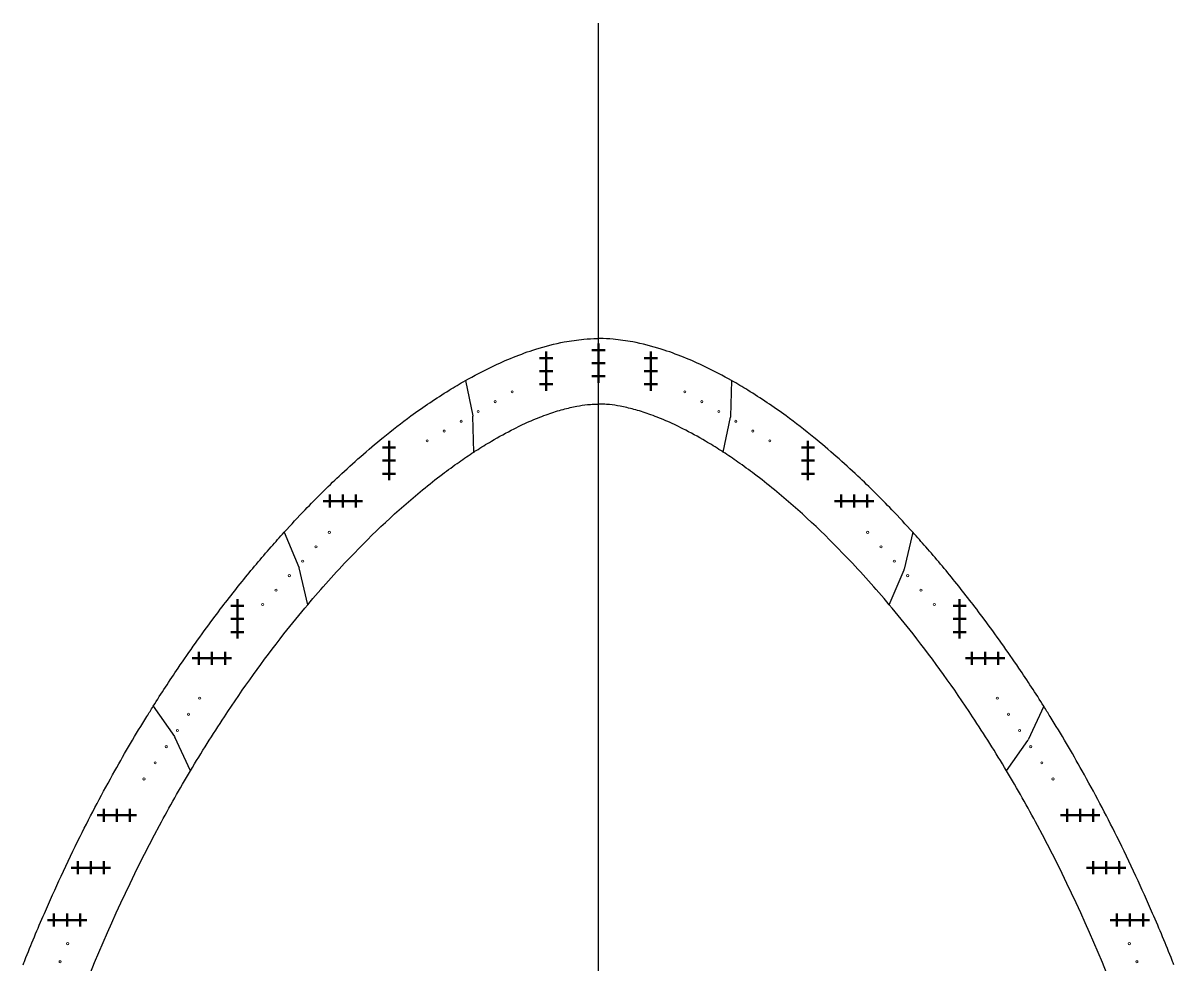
# Model space of a CAD drawing. Header units: inches. Extents: x -1683 to 11264, y -1696 to 865.
# Drawn here: x 7900.9 to 8252.5, y -1178.3 to -890.5 of the extents above; entities that cross this region are included whole.
import ezdxf

# ---------------------------------------------------------------- set-up
doc = ezdxf.new("R2010")
doc.units = ezdxf.units.IN
doc.header["$MEASUREMENT"] = 0
doc.header["$PDMODE"] = 2
doc.header["$PDSIZE"] = 2
doc.layers.add('Drilling', color=3, linetype='Continuous', lineweight=13)
doc.layers.add('Engrave', color=4, linetype='Continuous', lineweight=50)

# ---------------------------------------------------------------- blocks, each defined once
blk = doc.blocks.new('*U1834')
at = {"layer": 'Engrave'}
blk.add_point((0, 0), dxfattribs=at)
blk = doc.blocks.new('*U1835')
at = {"layer": 'Engrave', "color": 0, "linetype": 'ByBlock', "lineweight": -2, "transparency": 16777216}
for p in [(0, 0), (4, 0), (8, 0)]:
    blk.add_blockref('*U1834', p, dxfattribs=at)
blk = doc.blocks.new('*U1836')
at = {"layer": 'Engrave'}
blk.add_point((0, 0), dxfattribs=at)
blk = doc.blocks.new('*U1837')
at = {"layer": 'Engrave', "color": 0, "linetype": 'ByBlock', "lineweight": -2, "transparency": 16777216}
for p in [(0, 0), (4, 0), (8, 0)]:
    blk.add_blockref('*U1836', p, dxfattribs=at)
blk = doc.blocks.new('*U1838')
at = {"layer": 'Engrave'}
blk.add_point((0, 0), dxfattribs=at)
blk = doc.blocks.new('*U1839')
at = {"layer": 'Engrave', "color": 0, "linetype": 'ByBlock', "lineweight": -2, "transparency": 16777216}
for p in [(0, 0), (4, 0), (8, 0)]:
    blk.add_blockref('*U1838', p, dxfattribs=at)
blk = doc.blocks.new('*U1840')
at = {"layer": 'Engrave'}
blk.add_point((0, 0), dxfattribs=at)
blk = doc.blocks.new('*U1841')
at = {"layer": 'Engrave', "color": 0, "linetype": 'ByBlock', "lineweight": -2, "transparency": 16777216}
for p in [(0, 0), (4, 0), (8, 0)]:
    blk.add_blockref('*U1840', p, dxfattribs=at)
blk = doc.blocks.new('*U1842')
at = {"layer": 'Engrave'}
blk.add_point((0, 0), dxfattribs=at)
blk = doc.blocks.new('*U1843')
at = {"layer": 'Engrave', "color": 0, "linetype": 'ByBlock', "lineweight": -2, "transparency": 16777216}
for p in [(0, 0), (4, 0), (8, 0)]:
    blk.add_blockref('*U1842', p, dxfattribs=at)
blk = doc.blocks.new('*U1844')
at = {"layer": 'Engrave'}
blk.add_point((0, 0), dxfattribs=at)
blk = doc.blocks.new('*U1845')
at = {"layer": 'Engrave', "color": 0, "linetype": 'ByBlock', "lineweight": -2, "transparency": 16777216}
for p in [(0, 0), (4, 0), (8, 0)]:
    blk.add_blockref('*U1844', p, dxfattribs=at)
blk = doc.blocks.new('*U1846')
at = {"layer": 'Engrave'}
blk.add_point((0, 0), dxfattribs=at)
blk = doc.blocks.new('*U1847')
at = {"layer": 'Engrave', "color": 0, "linetype": 'ByBlock', "lineweight": -2, "transparency": 16777216}
for p in [(0, 0), (4, 0), (8, 0)]:
    blk.add_blockref('*U1846', p, dxfattribs=at)
blk = doc.blocks.new('*U1848')
at = {"layer": 'Engrave'}
blk.add_point((0, 0), dxfattribs=at)
blk = doc.blocks.new('*U1849')
at = {"layer": 'Engrave', "color": 0, "linetype": 'ByBlock', "lineweight": -2, "transparency": 16777216}
for p in [(0, 0), (4, 0), (8, 0)]:
    blk.add_blockref('*U1848', p, dxfattribs=at)
blk = doc.blocks.new('*U1862')
at = {"layer": 'Engrave'}
blk.add_point((0, 0), dxfattribs=at)
blk = doc.blocks.new('*U1863')
at = {"layer": 'Engrave', "color": 0, "linetype": 'ByBlock', "lineweight": -2, "transparency": 16777216}
for p in [(0, 0), (4, 0), (8, 0)]:
    blk.add_blockref('*U1862', p, dxfattribs=at)
blk = doc.blocks.new('*U1864')
at = {"layer": 'Engrave'}
blk.add_point((0, 0), dxfattribs=at)
blk = doc.blocks.new('*U1865')
at = {"layer": 'Engrave', "color": 0, "linetype": 'ByBlock', "lineweight": -2, "transparency": 16777216}
for p in [(0, 0), (4, 0), (8, 0)]:
    blk.add_blockref('*U1864', p, dxfattribs=at)
blk = doc.blocks.new('*U1866')
at = {"layer": 'Engrave'}
blk.add_point((0, 0), dxfattribs=at)
blk = doc.blocks.new('*U1867')
at = {"layer": 'Engrave', "color": 0, "linetype": 'ByBlock', "lineweight": -2, "transparency": 16777216}
for p in [(0, 0), (4, 0), (8, 0)]:
    blk.add_blockref('*U1866', p, dxfattribs=at)
blk = doc.blocks.new('*U1868')
at = {"layer": 'Engrave'}
blk.add_point((0, 0), dxfattribs=at)
blk = doc.blocks.new('*U1869')
at = {"layer": 'Engrave', "color": 0, "linetype": 'ByBlock', "lineweight": -2, "transparency": 16777216}
for p in [(0, 0), (4, 0), (8, 0)]:
    blk.add_blockref('*U1868', p, dxfattribs=at)
blk = doc.blocks.new('*U1870')
at = {"layer": 'Engrave'}
blk.add_point((0, 0), dxfattribs=at)
blk = doc.blocks.new('*U1871')
at = {"layer": 'Engrave', "color": 0, "linetype": 'ByBlock', "lineweight": -2, "transparency": 16777216}
for p in [(0, 0), (4, 0), (8, 0)]:
    blk.add_blockref('*U1870', p, dxfattribs=at)
blk = doc.blocks.new('*U1872')
at = {"layer": 'Engrave'}
blk.add_point((0, 0), dxfattribs=at)
blk = doc.blocks.new('*U1873')
at = {"layer": 'Engrave', "color": 0, "linetype": 'ByBlock', "lineweight": -2, "transparency": 16777216}
for p in [(0, 0), (4, 0), (8, 0)]:
    blk.add_blockref('*U1872', p, dxfattribs=at)
blk = doc.blocks.new('*U1874')
at = {"layer": 'Engrave'}
blk.add_point((0, 0), dxfattribs=at)
blk = doc.blocks.new('*U1875')
at = {"layer": 'Engrave', "color": 0, "linetype": 'ByBlock', "lineweight": -2, "transparency": 16777216}
for p in [(0, 0), (4, 0), (8, 0)]:
    blk.add_blockref('*U1874', p, dxfattribs=at)
blk = doc.blocks.new('*U1876')
at = {"layer": 'Engrave'}
blk.add_point((0, 0), dxfattribs=at)
blk = doc.blocks.new('*U1877')
at = {"layer": 'Engrave', "color": 0, "linetype": 'ByBlock', "lineweight": -2, "transparency": 16777216}
for p in [(0, 0), (4, 0), (8, 0)]:
    blk.add_blockref('*U1876', p, dxfattribs=at)
blk = doc.blocks.new('*U1878')
at = {"layer": 'Engrave'}
blk.add_point((0, 0), dxfattribs=at)
blk = doc.blocks.new('*U1879')
at = {"layer": 'Engrave', "color": 0, "linetype": 'ByBlock', "lineweight": -2, "transparency": 16777216}
for p in [(0, 0), (4, 0), (8, 0)]:
    blk.add_blockref('*U1878', p, dxfattribs=at)
blk = doc.blocks.new('*U1880')
at = {"layer": 'Engrave'}
blk.add_point((0, 0), dxfattribs=at)
blk = doc.blocks.new('*U1881')
at = {"layer": 'Engrave', "color": 0, "linetype": 'ByBlock', "lineweight": -2, "transparency": 16777216}
for p in [(0, 0), (4, 0), (8, 0)]:
    blk.add_blockref('*U1880', p, dxfattribs=at)

msp = doc.modelspace()

# ---------------------------------------------------------------- linework, layer by layer
for p, q in [((8076.71694, -1340.6088), (8076.71694, -890.53761)), ((8036.04274, -999.79477), (8038.31305, -1010.50388)), ((8117.39113, -999.79477), (8117.09872, -1010.73798)), ((8076.71694, -1006.9481), (8076.71694, -1006.9481)), ((8076.71694, -1006.9481), (8076.71694, -1006.9481)), ((8076.71694, -1006.9481), (8076.71694, -1006.9481)), ((8076.71694, -1006.9481), (8076.71694, -1006.9481)), ((8038.31305, -1010.50388), (8038.33444, -1010.68456)), ((8038.62685, -1021.62777), (8038.33444, -1010.68456)), ((8114.80702, -1021.62777), (8117.07734, -1010.91866)), ((8117.09872, -1010.73798), (8117.07734, -1010.91866)), ((7980.68779, -1046.10456), (7985.20832, -1056.79319)), ((8172.74608, -1046.10456), (8170.12064, -1057.40894)), ((7985.20832, -1056.79319), (7985.26138, -1056.95648)), ((7987.88682, -1068.26087), (7985.26138, -1056.95648)), ((8165.54706, -1068.26087), (8170.06758, -1057.57224)), ((8170.06758, -1057.57224), (8170.12064, -1057.40894)), ((7940.66514, -1099.29227), (7947.1738, -1108.57334)), ((8212.76873, -1099.29227), (8207.98542, -1109.56947)), ((7947.1738, -1108.57334), (7947.26168, -1108.72554)), ((7952.04499, -1119.00274), (7947.26168, -1108.72554)), ((8201.38888, -1119.00274), (8207.89754, -1109.72167)), ((8207.89754, -1109.72167), (8207.98542, -1109.56947))]:
    msp.add_line(p, q)
for points, knots in [([(8036.04274, -999.79477), (8038.67574, -998.30103), (8045.63041, -994.63525), (8055.71488, -990.50339), (8065.25892, -988.02968), (8071.5584, -987.13247), (8075.06012, -986.95786), (8076.56113, -986.94832), (8076.71694, -986.94804)], [622.618714619, 622.618714619, 622.618714619, 622.618714619, 636.946258023, 659.810717243, 674.032744529, 683.518574137, 689.884013281, 690.621241929, 690.621241929, 690.621241929, 690.621241929]), ([(8117.39113, -999.79477), (8114.75813, -998.30103), (8107.80347, -994.63525), (8097.71899, -990.50339), (8088.17495, -988.02968), (8081.87547, -987.13247), (8078.37375, -986.95786), (8076.87274, -986.94832), (8076.71694, -986.94804)], [622.618714619, 622.618714619, 622.618714619, 622.618714619, 636.946258023, 659.810717243, 674.032744529, 683.518574137, 689.884013281, 690.621241929, 690.621241929, 690.621241929, 690.621241929]), ([(7980.68779, -1046.10456), (7982.79529, -1043.77917), (7988.24695, -1037.93563), (7998.15325, -1028.1128), (8008.97825, -1018.58666), (8020.2276, -1009.84), (8028.68965, -1004.11532), (8034.37467, -1000.74109), (8036.04274, -999.79477)], [508.266550974, 508.266550974, 508.266550974, 508.266550974, 523.124342544, 546.098191912, 574.296300771, 591.336130277, 613.541855967, 622.618714619, 622.618714619, 622.618714619, 622.618714619]), ([(8172.74608, -1046.10456), (8170.63858, -1043.77917), (8165.18692, -1037.93563), (8155.28062, -1028.1128), (8144.45562, -1018.58666), (8133.20627, -1009.84), (8124.74422, -1004.11532), (8119.0592, -1000.74109), (8117.39113, -999.79477)], [508.266550974, 508.266550974, 508.266550974, 508.266550974, 523.124342544, 546.098191912, 574.296300771, 591.336130277, 613.541855967, 622.618714619, 622.618714619, 622.618714619, 622.618714619]), ([(8038.62685, -1021.62777), (8038.86372, -1021.47387), (8039.10089, -1021.3207), (8040.87666, -1020.18091), (8042.43031, -1019.22264), (8046.29265, -1016.94372), (8048.60649, -1015.67116), (8052.66856, -1013.62164), (8054.41569, -1012.79921), (8057.88389, -1011.29722), (8059.60794, -1010.61641), (8062.85832, -1009.46919), (8064.39178, -1008.9865), (8067.33739, -1008.18249), (8068.75629, -1007.85518), (8071.23928, -1007.39629), (8072.30718, -1007.24033), (8073.99127, -1007.06449), (8074.63116, -1007.01564), (8075.75496, -1006.96185), (8076.24096, -1006.94948), (8076.71694, -1006.9481)], [607.261505787, 607.261505787, 607.261505787, 607.261505787, 608.773361953, 608.773361953, 618.566231711, 618.566231711, 633.133897348, 633.133897348, 644.084079699, 644.084079699, 655.03426205, 655.03426205, 664.891248707, 664.891248707, 674.410473189, 674.410473189, 681.993065568, 681.993065568, 686.824010732, 686.824010732, 690.529431371, 690.529431371, 690.529431371, 690.529431371]), ([(8114.80702, -1021.62777), (8114.57015, -1021.47387), (8114.33298, -1021.3207), (8112.55721, -1020.18091), (8111.00356, -1019.22264), (8107.14122, -1016.94372), (8104.82738, -1015.67116), (8100.76531, -1013.62164), (8099.01818, -1012.79921), (8095.54998, -1011.29722), (8093.82593, -1010.61641), (8090.57555, -1009.46919), (8089.04209, -1008.9865), (8086.09648, -1008.18249), (8084.67759, -1007.85518), (8082.19459, -1007.39629), (8081.12669, -1007.24033), (8079.4426, -1007.06449), (8078.80271, -1007.01564), (8077.67891, -1006.96185), (8077.19291, -1006.94948), (8076.71694, -1006.9481)], [607.261505787, 607.261505787, 607.261505787, 607.261505787, 608.773361953, 608.773361953, 618.566231711, 618.566231711, 633.133897348, 633.133897348, 644.084079699, 644.084079699, 655.03426205, 655.03426205, 664.891248707, 664.891248707, 674.410473189, 674.410473189, 681.993065568, 681.993065568, 686.824010732, 686.824010732, 690.529431371, 690.529431371, 690.529431371, 690.529431371]), ([(7987.88682, -1068.26087), (7992.05587, -1063.30985), (7996.35624, -1058.49858), (8007.85307, -1046.45861), (8015.24279, -1039.50102), (8024.98179, -1031.51155), (8026.99669, -1029.91792), (8030.71366, -1027.10318), (8032.4126, -1025.86411), (8035.61702, -1023.62134), (8037.11567, -1022.60964), (8038.62685, -1021.62777)], [488.834730518, 488.834730518, 488.834730518, 488.834730518, 521.332388391, 521.332388391, 573.084357453, 573.084357453, 586.459124268, 586.459124268, 597.616243111, 597.616243111, 607.261505787, 607.261505787, 607.261505787, 607.261505787]), ([(8165.54706, -1068.26087), (8161.378, -1063.30985), (8157.07763, -1058.49858), (8145.5808, -1046.45861), (8138.19108, -1039.50102), (8128.45208, -1031.51155), (8126.43718, -1029.91792), (8122.72021, -1027.10318), (8121.02127, -1025.86411), (8117.81685, -1023.62134), (8116.3182, -1022.60964), (8114.80702, -1021.62777)], [488.834730518, 488.834730518, 488.834730518, 488.834730518, 521.332388391, 521.332388391, 573.084357453, 573.084357453, 586.459124268, 586.459124268, 597.616243111, 597.616243111, 607.261505787, 607.261505787, 607.261505787, 607.261505787]), ([(7940.66514, -1099.29227), (7943.13838, -1095.36629), (7949.04878, -1086.30996), (7958.07739, -1073.58398), (7967.6183, -1061.26982), (7974.94596, -1052.5307), (7979.34447, -1047.58676), (7980.68779, -1046.10456)], [403.087061011, 403.087061011, 403.087061011, 403.087061011, 425.05546968, 454.280827683, 476.939183771, 498.796161234, 508.266550974, 508.266550974, 508.266550974, 508.266550974]), ([(8212.76873, -1099.29227), (8210.29549, -1095.36629), (8204.38509, -1086.30996), (8195.35648, -1073.58398), (8185.81557, -1061.26982), (8178.48791, -1052.5307), (8174.0894, -1047.58676), (8172.74608, -1046.10456)], [403.087061011, 403.087061011, 403.087061011, 403.087061011, 425.05546968, 454.280827683, 476.939183771, 498.796161234, 508.266550974, 508.266550974, 508.266550974, 508.266550974]), ([(7952.04499, -1119.00274), (7955.37676, -1113.40519), (7958.83288, -1107.89079), (7968.15657, -1093.78279), (7974.22113, -1085.33536), (7982.99272, -1074.17671), (7985.41672, -1071.19426), (7987.88682, -1068.26087)], [385.542298205, 385.542298205, 385.542298205, 385.542298205, 417.828450267, 417.828450267, 469.580419329, 469.580419329, 488.834730518, 488.834730518, 488.834730518, 488.834730518]), ([(8201.38888, -1119.00274), (8198.05711, -1113.40519), (8194.60099, -1107.89079), (8185.2773, -1093.78279), (8179.21275, -1085.33536), (8170.44115, -1074.17671), (8168.01715, -1071.19426), (8165.54706, -1068.26087)], [385.542298205, 385.542298205, 385.542298205, 385.542298205, 417.828450267, 417.828450267, 469.580419329, 469.580419329, 488.834730518, 488.834730518, 488.834730518, 488.834730518]), ([(7900.8858, -1178.33389), (7901.06824, -1177.8703), (7903.1588, -1172.58095), (7906.93404, -1163.48361), (7912.59099, -1150.87399), (7919.61431, -1136.27019), (7928.24877, -1119.93069), (7935.96814, -1106.8086), (7940.01689, -1100.32129), (7940.66514, -1099.29227)], [263.235814152, 263.235814152, 263.235814152, 263.235814152, 265.594562739, 290.163787408, 309.864060045, 331.024588095, 366.882336779, 397.328989886, 403.087061011, 403.087061011, 403.087061011, 403.087061011]), ([(8252.54807, -1178.33389), (8252.36563, -1177.8703), (8250.27507, -1172.58095), (8246.49983, -1163.48361), (8240.84288, -1150.87399), (8233.81956, -1136.27019), (8225.1851, -1119.93069), (8217.46573, -1106.8086), (8213.41698, -1100.32129), (8212.76873, -1099.29227)], [263.235814152, 263.235814152, 263.235814152, 263.235814152, 265.594562739, 290.163787408, 309.864060045, 331.024588095, 366.882336779, 397.328989886, 403.087061011, 403.087061011, 403.087061011, 403.087061011]), ([(7916.67832, -1192.99311), (7917.83622, -1189.905), (7919.02527, -1186.82919), (7926.80139, -1167.31059), (7934.25372, -1151.23265), (7945.63798, -1130.04703), (7948.78184, -1124.48501), (7952.04499, -1119.00274)], [250.32280877, 250.32280877, 250.32280877, 250.32280877, 266.578981861, 266.578981861, 353.921082026, 353.921082026, 385.542298205, 385.542298205, 385.542298205, 385.542298205]), ([(8236.75555, -1192.99311), (8235.59765, -1189.905), (8234.4086, -1186.82919), (8226.63248, -1167.31059), (8219.18015, -1151.23265), (8207.79589, -1130.04703), (8204.65203, -1124.48501), (8201.38888, -1119.00274)], [250.32280877, 250.32280877, 250.32280877, 250.32280877, 266.578981861, 266.578981861, 353.921082026, 353.921082026, 385.542298205, 385.542298205, 385.542298205, 385.542298205])]:
    msp.add_open_spline(points, degree=3, knots=knots)
at = {"layer": 'Drilling'}
for centre in [(8050.32517, -1003.21127), (8103.1087, -1003.21127), (8039.93287, -1009.21127), (8045.12902, -1006.21127), (8108.30485, -1006.21127), (8113.501, -1009.21127), (8034.73672, -1012.21127), (8118.69715, -1012.21127), (8029.54056, -1015.21127), (8123.89331, -1015.21127), (8024.34441, -1018.21127), (8129.08946, -1018.21127), (7994.46405, -1046.16301), (8158.96982, -1046.16301), (7990.39335, -1050.57089), (8163.04052, -1050.57089), (7986.32265, -1054.97877), (8167.11122, -1054.97877), (7982.25196, -1059.38665), (8171.18192, -1059.38665), (7978.18126, -1063.79453), (8175.25261, -1063.79453), (7974.11056, -1068.20241), (8179.32331, -1068.20241), (7954.87229, -1096.80016), (8198.56158, -1096.80016), (7951.4654, -1101.7391), (8201.96847, -1101.7391), (7948.05851, -1106.67804), (8205.37536, -1106.67804), (7944.65162, -1111.61697), (8208.78225, -1111.61697), (7941.24473, -1116.55591), (8212.18914, -1116.55591), (7937.83784, -1121.49485), (8215.59603, -1121.49485), (7914.52401, -1171.80734), (8238.90986, -1171.80734), (7912.20434, -1177.34079), (8241.22953, -1177.34079)]:
    msp.add_circle(centre, 0.3225, dxfattribs=at)

# ---------------------------------------------------------------- block references
at = {"layer": 'Engrave', "xscale": -1, "rotation": 270.0000000000482}
for name, p in [('*U1843', (8060.71694, -1000.89056)), ('*U1849', (8076.72312, -998.44804)), ('*U1845', (8012.71694, -1028.23072)), ('*U1847', (7966.38818, -1076.6088))]:
    msp.add_blockref(name, p, dxfattribs=at)
at = {"layer": 'Engrave', "rotation": 89.99999999995183}
for name, p in [('*U1871', (8092.71694, -1000.89056)), ('*U1873', (8140.71694, -1028.23072)), ('*U1875', (8187.04569, -1076.6088))]:
    msp.add_blockref(name, p, dxfattribs=at)
at = {"layer": 'Engrave', "xscale": -1}
for name, p in [('*U1841', (8002.59909, -1036.6088)), ('*U1839', (7962.60376, -1084.6088)), ('*U1837', (7933.5652, -1132.6088)), ('*U1835', (7925.58662, -1148.6088)), ('*U1877', (7918.33277, -1164.6088)), ('*U1879', (7918.33292, -1164.6088))]:
    msp.add_blockref(name, p, dxfattribs=at)
at = {"layer": 'Engrave'}
for name, p in [('*U1869', (8150.83478, -1036.6088)), ('*U1867', (8190.83011, -1084.6088)), ('*U1865', (8219.86867, -1132.6088)), ('*U1863', (8227.84725, -1148.6088)), ('*U1881', (8235.1011, -1164.6088))]:
    msp.add_blockref(name, p, dxfattribs=at)

doc.saveas('drawing.dxf')
